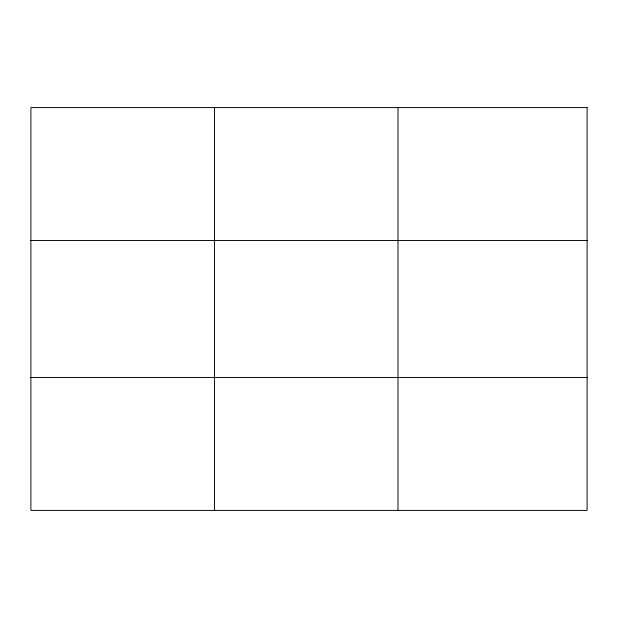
<?xml version="1.0" encoding="UTF-8"?>
<svg xmlns="http://www.w3.org/2000/svg" width="618" height="618" viewBox="0 0 618 618"><rect width="100%" height="100%" fill="white"/><g stroke="black" fill="none" stroke-linecap="round" stroke-linejoin="round"><path stroke-width="0.93" d="M214.446 510.414L214.446 107.586M397.992 510.414L397.992 107.586M30.9 240.518L587.1 240.518M30.9 377.482L587.1 377.482M587.1 107.586L587.1 510.414L30.9 510.414L30.9 107.586L587.1 107.586"/></g></svg>
